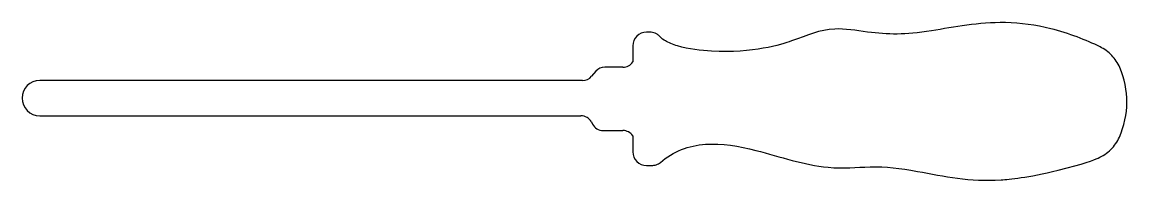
# Model space of a CAD drawing. Header units: millimetres. Extents: x -117 to 165, y 46 to 87.
import ezdxf

# ---------------------------------------------------------------- set-up
doc = ezdxf.new("R2010")
doc.units = ezdxf.units.MM
doc.layers.get('0').update_dxf_attribs({"linetype": 'CONTINUOUS'})

msp = doc.modelspace()

# ---------------------------------------------------------------- linework, layer by layer
for p, q in [((43.3, 84.27), (42.43, 84.27)), ((38.93, 80.77), (38.93, 76.69)), ((29.53, 74.31), (28.41, 73.02)), ((36.43, 75.35), (31.8, 75.35)), ((26.14, 71.97), (-112.35, 71.97)), ((-112.35, 62.97), (25.71, 62.97)), ((28.36, 61.37), (28.67, 60.79)), ((31.32, 59.19), (36.43, 59.19)), ((38.93, 57.84), (38.93, 53.77)), ((42.43, 50.27), (43.73, 50.27))]:
    msp.add_line(p, q)
for centre, radius, start, end in [((42.43, 80.77), 3.5, 90, 180), ((36.43, 78.35), 3, 270, 326.4427), ((31.8, 72.35), 3, 90, 139.2489), ((142.99, 66.51), 21.99, -24.1033, 23.4715), ((-112.35, 67.47), 4.5, 90, 270), ((26.14, 74.97), 3, 270, 319.2489), ((25.71, 59.97), 3, 27.8137, 90), ((31.32, 62.19), 3, 207.8137, 270), ((36.43, 56.19), 3, 33.5573, 90), ((42.43, 53.77), 3.5, 180, 270)]:
    msp.add_arc(centre, radius, start, end)
for points, knots in [([(158.12, 80.53), (154.59, 82.24), (150.25, 83.97), (141.73, 86.1), (137.92, 86.63), (126.98, 86.83), (121.02, 85.53), (108.18, 83.56), (104.21, 83.59), (95.79, 84.71), (93.16, 85.19), (86.47, 84.88), (83.74, 83.5), (76.72, 81.12), (69.73, 78.8), (56.5, 79.58), (53.17, 79.93), (49.12, 81.12), (48.08, 81.55), (46.79, 82.32), (46.3, 82.67), (45.89, 83.12)], [-33.810817, -33.810817, -33.810817, -33.810817, -29.801201, -29.801201, -26.573383, -26.573383, -20.85533, -20.85533, -14.122718, -14.122718, -10.315583, -10.315583, -4.78376, -4.78376, -1.329742, -1.329742, -0.527275, -0.527275, -0.182633, -0.182633, 0, 0, 0, 0]), ([(45.89, 83.12), (45.72, 83.31), (45.52, 83.48), (45.09, 83.78), (44.87, 83.91), (44.2, 84.18), (43.75, 84.27), (43.3, 84.27)], [-0.2926745, -0.2926745, -0.2926745, -0.2926745, -0.2146671, -0.2146671, -0.1365766, -0.1365766, 0, 0, 0, 0]), ([(163.16, 75.27), (162.66, 76.41), (161.97, 77.45), (160.25, 79.25), (159.23, 79.99), (158.12, 80.53)], [-0.746053, -0.746053, -0.746053, -0.746053, -0.3730265, -0.3730265, 0, 0, 0, 0]), ([(157.67, 52.19), (158.86, 52.71), (159.94, 53.44), (161.78, 55.27), (162.53, 56.35), (163.06, 57.53)], [-0.7783755, -0.7783755, -0.7783755, -0.7783755, -0.3891877, -0.3891877, 0, 0, 0, 0]), ([(45.97, 51.08), (47.6, 52.44), (49.38, 53.53), (53.32, 55.1), (55.36, 55.53), (61.67, 56), (66, 55.21), (76.67, 52.52), (82.51, 50.39), (92.82, 49.45), (95.92, 49.85), (103.71, 50.02), (106.95, 49.6), (118.43, 47.56), (124.78, 46.1), (135.08, 46.75), (139.54, 47.17), (154.16, 50.69), (156.44, 51.66), (157.67, 52.19)], [-8.220861, -8.220861, -8.220861, -8.220861, -7.715766, -7.715766, -7.21335, -7.21335, -6.210711, -6.210711, -4.732575, -4.732575, -3.769069, -3.769069, -2.601394, -2.601394, -0.869703, -0.869703, -0.400609, -0.400609, 0, 0, 0, 0]), ([(43.73, 50.27), (44.13, 50.27), (44.54, 50.34), (45.3, 50.62), (45.66, 50.82), (45.97, 51.08)], [-0.244032, -0.244032, -0.244032, -0.244032, -0.122016, -0.122016, 0, 0, 0, 0])]:
    msp.add_open_spline(points, degree=3, knots=knots)

doc.saveas('drawing.dxf')
